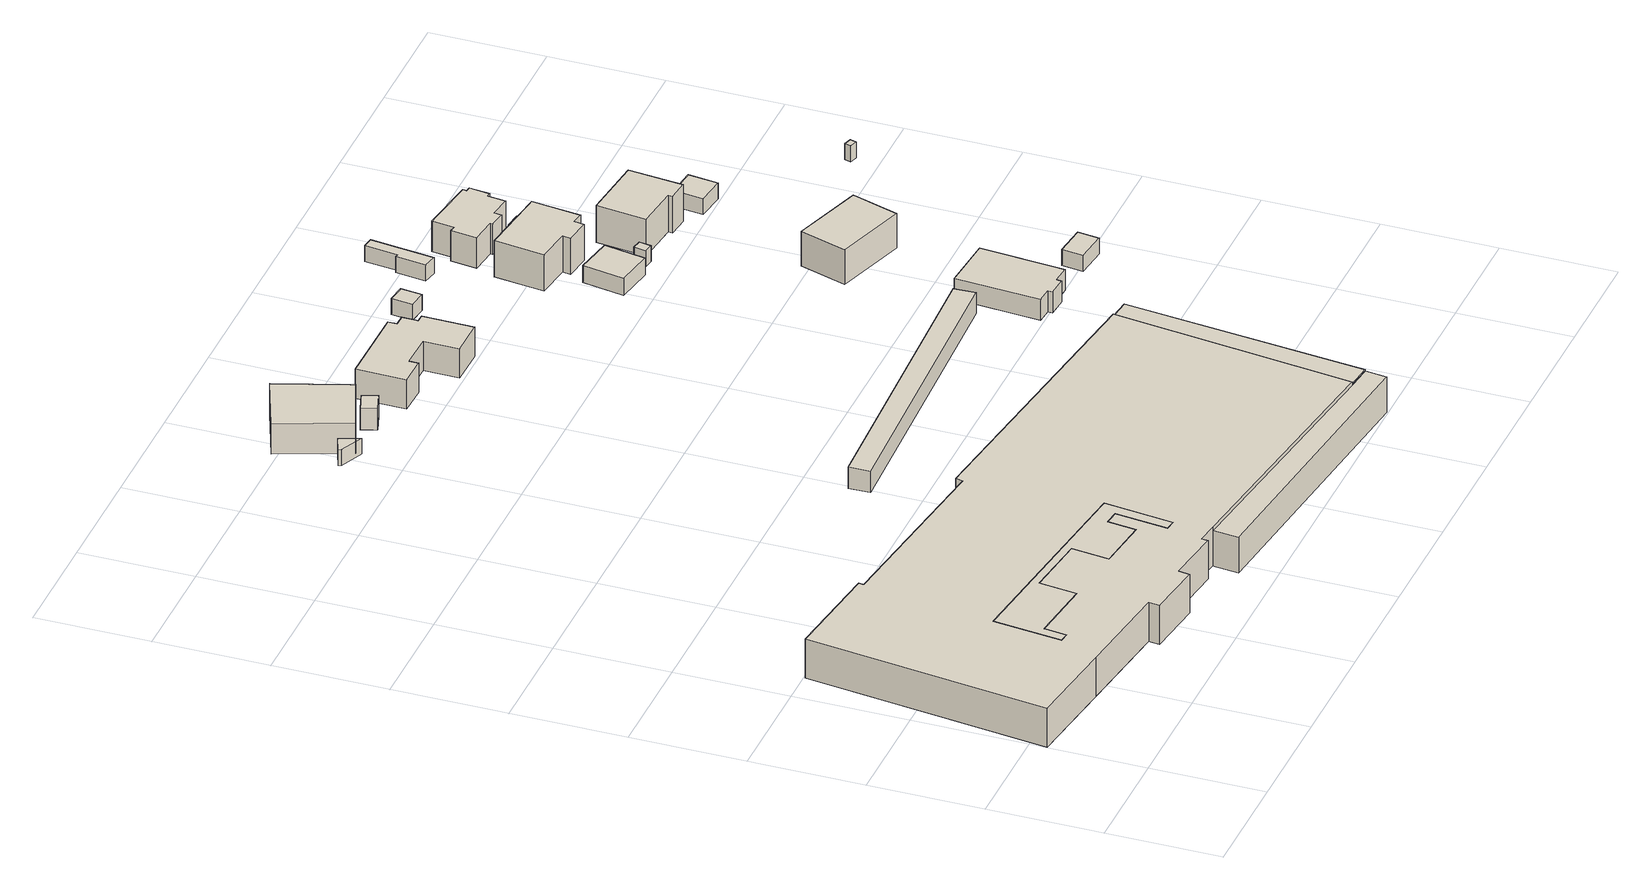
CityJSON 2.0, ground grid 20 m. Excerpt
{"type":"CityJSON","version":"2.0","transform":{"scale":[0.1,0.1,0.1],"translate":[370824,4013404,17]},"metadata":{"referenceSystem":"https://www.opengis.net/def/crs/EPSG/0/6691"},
"CityObjects":{
"building1":{"type":"Building","attributes":{"枝番":1,"利根川水系渡良瀬川洪水浸水想定区域（計画規模）.規模":"L1","利根川水系渡良瀬川洪水浸水想定区域（計画規模）.浸水ランク":"1","利根川水系渡良瀬川洪水浸水想定区域（計画規模）.浸水深":0.24,"利根川水系渡良瀬川洪水浸水想定区域（想定最大規模）.規模":"L2","利根川水系渡良瀬川洪水浸水想定区域（想定最大規模）.浸水ランク":"2","利根川水系渡良瀬川洪水浸水想定区域（想定最大規模）.浸水深":0.67,"利根川水系渡良瀬川洪水浸水想定区域（想定最大規模）.継続時間":2.9,"利根川水系矢場川洪水浸水想定区域（想定最大規模）.規模":"L2","利根川水系矢場川洪水浸水想定区域（想定最大規模）.浸水ランク":"1","利根川水系矢場川洪水浸水想定区域（想定最大規模）.浸水深":0.06,"利根川水系多々良川洪水浸水想定区域（想定最大規模）.規模":"L2","利根川水系多々良川洪水浸水想定区域（想定最大規模）.浸水ランク":"1","利根川水系多々良川洪水浸水想定区域（想定最大規模）.浸水深":0.07,"利根川水系利根川洪水浸水想定区域（計画規模）.規模":"L1","利根川水系利根川洪水浸水想定区域（計画規模）.浸水ランク":"2","利根川水系利根川洪水浸水想定区域（計画規模）.浸水深":0.7,"利根川水系利根川洪水浸水想定区域（想定最大規模）.規模":"L2","利根川水系利根川洪水浸水想定区域（想定最大規模）.浸水ランク":"2","利根川水系利根川洪水浸水想定区域（想定最大規模）.浸水深":2.93,"measuredHeight":16.6,"BuildingDetails.prefecture":"10","BuildingDetails.city":"10207"},"geometry":[{"type":"Solid","lod":"1","boundaries":[[[[0,1,2,3,4,5,6,7,8,9,10,11,12,13]],[[12,14,15,13]],[[11,16,14,12]],[[10,17,16,11]],[[9,18,17,10]],[[8,19,18,9]],[[7,20,19,8]],[[6,21,20,7]],[[5,22,21,6]],[[4,23,22,5]],[[3,24,23,4]],[[2,25,24,3]],[[1,26,25,2]],[[0,27,26,1]],[[13,15,27,0]],[[14,16,17,18,19,20,21,22,23,24,25,26,27,15]]]]}]},
"building2":{"type":"Building","attributes":{"枝番":1,"利根川水系渡良瀬川洪水浸水想定区域（計画規模）.規模":"L1","利根川水系渡良瀬川洪水浸水想定区域（計画規模）.浸水ランク":"2","利根川水系渡良瀬川洪水浸水想定区域（計画規模）.浸水深":0.5,"利根川水系渡良瀬川洪水浸水想定区域（想定最大規模）.規模":"L2","利根川水系渡良瀬川洪水浸水想定区域（想定最大規模）.浸水ランク":"2","利根川水系渡良瀬川洪水浸水想定区域（想定最大規模）.浸水深":0.89,"利根川水系渡良瀬川洪水浸水想定区域（想定最大規模）.継続時間":3.7,"利根川水系矢場川洪水浸水想定区域（想定最大規模）.規模":"L2","利根川水系矢場川洪水浸水想定区域（想定最大規模）.浸水ランク":"1","利根川水系矢場川洪水浸水想定区域（想定最大規模）.浸水深":0.21,"利根川水系多々良川洪水浸水想定区域（想定最大規模）.規模":"L2","利根川水系多々良川洪水浸水想定区域（想定最大規模）.浸水ランク":"1","利根川水系多々良川洪水浸水想定区域（想定最大規模）.浸水深":0.15,"利根川水系利根川洪水浸水想定区域（計画規模）.規模":"L1","利根川水系利根川洪水浸水想定区域（計画規模）.浸水ランク":"2","利根川水系利根川洪水浸水想定区域（計画規模）.浸水深":0.901,"利根川水系利根川洪水浸水想定区域（想定最大規模）.規模":"L2","利根川水系利根川洪水浸水想定区域（想定最大規模）.浸水ランク":"3","利根川水系利根川洪水浸水想定区域（想定最大規模）.浸水深":3.13,"usage":"431","measuredHeight":9.1,"BuildingDetails.prefecture":"10","BuildingDetails.city":"10207","BuildingDetails.surveyYear":2016},"geometry":[{"type":"Solid","lod":"1","boundaries":[[[[28,29,30,31,32,33,34,35,36,37,38,39,40,41,42,43],[44,45,46,47,48,49,50,51,52,53,54,55,56,57]],[[42,58,59,43]],[[41,60,58,42]],[[40,61,60,41]],[[39,62,61,40]],[[38,63,62,39]],[[37,64,63,38]],[[36,65,64,37]],[[35,66,65,36]],[[34,67,66,35]],[[33,68,67,34]],[[32,69,68,33]],[[31,70,69,32]],[[30,71,70,31]],[[29,72,71,30]],[[28,73,72,29]],[[43,59,73,28]],[[56,27,15,57]],[[55,26,27,56]],[[54,25,26,55]],[[53,24,25,54]],[[52,23,24,53]],[[51,22,23,52]],[[50,21,22,51]],[[49,20,21,50]],[[48,19,20,49]],[[47,18,19,48]],[[46,17,18,47]],[[45,16,17,46]],[[44,14,16,45]],[[57,15,14,44]],[[58,60,61,62,63,64,65,66,67,68,69,70,71,72,73,59],[27,26,25,24,23,22,21,20,19,18,17,16,14,15]]]]}]},
"building3":{"type":"Building","attributes":{"枝番":1,"利根川水系渡良瀬川洪水浸水想定区域（計画規模）.規模":"L1","利根川水系渡良瀬川洪水浸水想定区域（計画規模）.浸水ランク":"2","利根川水系渡良瀬川洪水浸水想定区域（計画規模）.浸水深":0.8,"利根川水系渡良瀬川洪水浸水想定区域（計画規模）.継続時間":6.3,"利根川水系渡良瀬川洪水浸水想定区域（想定最大規模）.規模":"L2","利根川水系渡良瀬川洪水浸水想定区域（想定最大規模）.浸水ランク":"2","利根川水系渡良瀬川洪水浸水想定区域（想定最大規模）.浸水深":1.14,"利根川水系渡良瀬川洪水浸水想定区域（想定最大規模）.継続時間":19,"利根川水系矢場川洪水浸水想定区域（想定最大規模）.規模":"L2","利根川水系矢場川洪水浸水想定区域（想定最大規模）.浸水ランク":"1","利根川水系矢場川洪水浸水想定区域（想定最大規模）.浸水深":0.36,"利根川水系多々良川洪水浸水想定区域（想定最大規模）.規模":"L2","利根川水系多々良川洪水浸水想定区域（想定最大規模）.浸水ランク":"1","利根川水系多々良川洪水浸水想定区域（想定最大規模）.浸水深":0.22,"利根川水系利根川洪水浸水想定区域（計画規模）.規模":"L1","利根川水系利根川洪水浸水想定区域（計画規模）.浸水ランク":"1","利根川水系利根川洪水浸水想定区域（計画規模）.浸水深":0.302,"利根川水系利根川洪水浸水想定区域（想定最大規模）.規模":"L2","利根川水系利根川洪水浸水想定区域（想定最大規模）.浸水ランク":"2","利根川水系利根川洪水浸水想定区域（想定最大規模）.浸水深":2.53,"measuredHeight":4.5,"BuildingDetails.prefecture":"10","BuildingDetails.city":"10207"},"geometry":[{"type":"Solid","lod":"1","boundaries":[[[[74,75,76,77]],[[76,78,79,77]],[[75,80,78,76]],[[74,81,80,75]],[[77,79,81,74]],[[78,80,81,79]]]]}]},
"building4":{"type":"Building","attributes":{"枝番":1,"利根川水系渡良瀬川洪水浸水想定区域（計画規模）.規模":"L1","利根川水系渡良瀬川洪水浸水想定区域（計画規模）.浸水ランク":"1","利根川水系渡良瀬川洪水浸水想定区域（計画規模）.浸水深":0.25,"利根川水系渡良瀬川洪水浸水想定区域（想定最大規模）.規模":"L2","利根川水系渡良瀬川洪水浸水想定区域（想定最大規模）.浸水ランク":"2","利根川水系渡良瀬川洪水浸水想定区域（想定最大規模）.浸水深":0.86,"利根川水系渡良瀬川洪水浸水想定区域（想定最大規模）.継続時間":5.2,"利根川水系矢場川洪水浸水想定区域（想定最大規模）.規模":"L2","利根川水系矢場川洪水浸水想定区域（想定最大規模）.浸水ランク":"1","利根川水系矢場川洪水浸水想定区域（想定最大規模）.浸水深":0.01,"利根川水系多々良川洪水浸水想定区域（想定最大規模）.規模":"L2","利根川水系多々良川洪水浸水想定区域（想定最大規模）.浸水ランク":"1","利根川水系多々良川洪水浸水想定区域（想定最大規模）.浸水深":0.08,"利根川水系利根川洪水浸水想定区域（計画規模）.規模":"L1","利根川水系利根川洪水浸水想定区域（計画規模）.浸水ランク":"2","利根川水系利根川洪水浸水想定区域（計画規模）.浸水深":0.901,"利根川水系利根川洪水浸水想定区域（想定最大規模）.規模":"L2","利根川水系利根川洪水浸水想定区域（想定最大規模）.浸水ランク":"3","利根川水系利根川洪水浸水想定区域（想定最大規模）.浸水深":3.13,"usage":"431","measuredHeight":7,"BuildingDetails.prefecture":"10","BuildingDetails.city":"10207","BuildingDetails.surveyYear":2016},"geometry":[{"type":"Solid","lod":"1","boundaries":[[[[82,83,84,28,43]],[[28,85,86,43]],[[84,87,85,28]],[[83,88,87,84]],[[82,89,88,83]],[[43,86,89,82]],[[85,87,88,89,86]]]]}]},
"building5":{"type":"Building","attributes":{"枝番":1,"利根川水系渡良瀬川洪水浸水想定区域（計画規模）.規模":"L1","利根川水系渡良瀬川洪水浸水想定区域（計画規模）.浸水ランク":"2","利根川水系渡良瀬川洪水浸水想定区域（計画規模）.浸水深":0.72,"利根川水系渡良瀬川洪水浸水想定区域（計画規模）.継続時間":5.7,"利根川水系渡良瀬川洪水浸水想定区域（想定最大規模）.規模":"L2","利根川水系渡良瀬川洪水浸水想定区域（想定最大規模）.浸水ランク":"2","利根川水系渡良瀬川洪水浸水想定区域（想定最大規模）.浸水深":1.11,"利根川水系渡良瀬川洪水浸水想定区域（想定最大規模）.継続時間":17.5,"利根川水系矢場川洪水浸水想定区域（想定最大規模）.規模":"L2","利根川水系矢場川洪水浸水想定区域（想定最大規模）.浸水ランク":"1","利根川水系矢場川洪水浸水想定区域（想定最大規模）.浸水深":0.28,"利根川水系多々良川洪水浸水想定区域（想定最大規模）.規模":"L2","利根川水系多々良川洪水浸水想定区域（想定最大規模）.浸水ランク":"1","利根川水系多々良川洪水浸水想定区域（想定最大規模）.浸水深":0.09,"利根川水系利根川洪水浸水想定区域（計画規模）.規模":"L1","利根川水系利根川洪水浸水想定区域（計画規模）.浸水ランク":"1","利根川水系利根川洪水浸水想定区域（計画規模）.浸水深":0.101,"利根川水系利根川洪水浸水想定区域（想定最大規模）.規模":"L2","利根川水系利根川洪水浸水想定区域（想定最大規模）.浸水ランク":"2","利根川水系利根川洪水浸水想定区域（想定最大規模）.浸水深":2.43,"usage":"454","measuredHeight":7,"BuildingDetails.prefecture":"10","BuildingDetails.city":"10207","BuildingDetails.surveyYear":2016},"geometry":[{"type":"Solid","lod":"1","boundaries":[[[[90,91,92,93]],[[92,94,95,93]],[[91,96,94,92]],[[90,97,96,91]],[[93,95,97,90]],[[94,96,97,95]]]]}]},
"building6":{"type":"Building","attributes":{"枝番":1,"利根川水系渡良瀬川洪水浸水想定区域（計画規模）.規模":"L1","利根川水系渡良瀬川洪水浸水想定区域（計画規模）.浸水ランク":"2","利根川水系渡良瀬川洪水浸水想定区域（計画規模）.浸水深":0.74,"利根川水系渡良瀬川洪水浸水想定区域（計画規模）.継続時間":6.3,"利根川水系渡良瀬川洪水浸水想定区域（想定最大規模）.規模":"L2","利根川水系渡良瀬川洪水浸水想定区域（想定最大規模）.浸水ランク":"2","利根川水系渡良瀬川洪水浸水想定区域（想定最大規模）.浸水深":1.18,"利根川水系渡良瀬川洪水浸水想定区域（想定最大規模）.継続時間":19,"利根川水系矢場川洪水浸水想定区域（想定最大規模）.規模":"L2","利根川水系矢場川洪水浸水想定区域（想定最大規模）.浸水ランク":"1","利根川水系矢場川洪水浸水想定区域（想定最大規模）.浸水深":0.31,"利根川水系多々良川洪水浸水想定区域（想定最大規模）.規模":"L2","利根川水系多々良川洪水浸水想定区域（想定最大規模）.浸水ランク":"1","利根川水系多々良川洪水浸水想定区域（想定最大規模）.浸水深":0.19,"利根川水系利根川洪水浸水想定区域（計画規模）.規模":"L1","利根川水系利根川洪水浸水想定区域（計画規模）.浸水ランク":"1","利根川水系利根川洪水浸水想定区域（計画規模）.浸水深":0.202,"利根川水系利根川洪水浸水想定区域（想定最大規模）.規模":"L2","利根川水系利根川洪水浸水想定区域（想定最大規模）.浸水ランク":"2","利根川水系利根川洪水浸水想定区域（想定最大規模）.浸水深":2.43,"measuredHeight":4.2,"BuildingDetails.prefecture":"10","BuildingDetails.city":"10207"},"geometry":[{"type":"Solid","lod":"1","boundaries":[[[[98,99,100,101]],[[100,102,103,101]],[[99,104,102,100]],[[98,105,104,99]],[[101,103,105,98]],[[102,104,105,103]]]]}]},
"building7":{"type":"Building","attributes":{"枝番":1,"利根川水系渡良瀬川洪水浸水想定区域（計画規模）.規模":"L1","利根川水系渡良瀬川洪水浸水想定区域（計画規模）.浸水ランク":"1","利根川水系渡良瀬川洪水浸水想定区域（計画規模）.浸水深":0.34,"利根川水系渡良瀬川洪水浸水想定区域（計画規模）.継続時間":5.3,"利根川水系渡良瀬川洪水浸水想定区域（想定最大規模）.規模":"L2","利根川水系渡良瀬川洪水浸水想定区域（想定最大規模）.浸水ランク":"2","利根川水系渡良瀬川洪水浸水想定区域（想定最大規模）.浸水深":0.68,"利根川水系渡良瀬川洪水浸水想定区域（想定最大規模）.継続時間":15.8,"利根川水系矢場川洪水浸水想定区域（想定最大規模）.規模":"L2","利根川水系矢場川洪水浸水想定区域（想定最大規模）.浸水ランク":"1","利根川水系矢場川洪水浸水想定区域（想定最大規模）.浸水深":0.01,"利根川水系多々良川洪水浸水想定区域（想定最大規模）.規模":"L2","利根川水系多々良川洪水浸水想定区域（想定最大規模）.浸水ランク":"1","利根川水系多々良川洪水浸水想定区域（想定最大規模）.浸水深":0.13,"利根川水系利根川洪水浸水想定区域（計画規模）.規模":"L1","利根川水系利根川洪水浸水想定区域（計画規模）.浸水ランク":"2","利根川水系利根川洪水浸水想定区域（計画規模）.浸水深":0.601,"利根川水系利根川洪水浸水想定区域（想定最大規模）.規模":"L2","利根川水系利根川洪水浸水想定区域（想定最大規模）.浸水ランク":"2","利根川水系利根川洪水浸水想定区域（想定最大規模）.浸水深":2.83,"usage":"431","measuredHeight":4.7,"BuildingDetails.prefecture":"10","BuildingDetails.city":"10207","BuildingDetails.surveyYear":2016},"geometry":[{"type":"Solid","lod":"1","boundaries":[[[[106,107,108,109]],[[108,110,111,109]],[[107,112,110,108]],[[106,113,112,107]],[[109,111,113,106]],[[110,112,113,111]]]]}]},
"building8":{"type":"Building","attributes":{"枝番":1,"利根川水系渡良瀬川洪水浸水想定区域（計画規模）.規模":"L1","利根川水系渡良瀬川洪水浸水想定区域（計画規模）.浸水ランク":"2","利根川水系渡良瀬川洪水浸水想定区域（計画規模）.浸水深":0.64,"利根川水系渡良瀬川洪水浸水想定区域（計画規模）.継続時間":1.3,"利根川水系渡良瀬川洪水浸水想定区域（想定最大規模）.規模":"L2","利根川水系渡良瀬川洪水浸水想定区域（想定最大規模）.浸水ランク":"2","利根川水系渡良瀬川洪水浸水想定区域（想定最大規模）.浸水深":1.12,"利根川水系渡良瀬川洪水浸水想定区域（想定最大規模）.継続時間":5.6,"利根川水系矢場川洪水浸水想定区域（想定最大規模）.規模":"L2","利根川水系矢場川洪水浸水想定区域（想定最大規模）.浸水ランク":"1","利根川水系矢場川洪水浸水想定区域（想定最大規模）.浸水深":0.23,"利根川水系多々良川洪水浸水想定区域（想定最大規模）.規模":"L2","利根川水系多々良川洪水浸水想定区域（想定最大規模）.浸水ランク":"1","利根川水系多々良川洪水浸水想定区域（想定最大規模）.浸水深":0.13,"利根川水系利根川洪水浸水想定区域（計画規模）.規模":"L1","利根川水系利根川洪水浸水想定区域（計画規模）.浸水ランク":"1","利根川水系利根川洪水浸水想定区域（計画規模）.浸水深":0.101,"利根川水系利根川洪水浸水想定区域（想定最大規模）.規模":"L2","利根川水系利根川洪水浸水想定区域（想定最大規模）.浸水ランク":"2","利根川水系利根川洪水浸水想定区域（想定最大規模）.浸水深":2.33,"usage":"413","measuredHeight":7.8,"BuildingDetails.prefecture":"10","BuildingDetails.city":"10207","BuildingDetails.surveyYear":2016},"geometry":[{"type":"Solid","lod":"1","boundaries":[[[[114,115,116,117,118,119,120,121,122,123,124,125]],[[124,126,127,125]],[[123,128,126,124]],[[122,129,128,123]],[[121,130,129,122]],[[120,131,130,121]],[[119,132,131,120]],[[118,133,132,119]],[[117,134,133,118]],[[116,135,134,117]],[[115,136,135,116]],[[114,137,136,115]],[[125,127,137,114]],[[126,128,129,130,131,132,133,134,135,136,137,127]]]]}]},
"building9":{"type":"Building","attributes":{"枝番":1,"利根川水系渡良瀬川洪水浸水想定区域（計画規模）.規模":"L1","利根川水系渡良瀬川洪水浸水想定区域（計画規模）.浸水ランク":"1","利根川水系渡良瀬川洪水浸水想定区域（計画規模）.浸水深":0.22,"利根川水系渡良瀬川洪水浸水想定区域（想定最大規模）.規模":"L2","利根川水系渡良瀬川洪水浸水想定区域（想定最大規模）.浸水ランク":"2","利根川水系渡良瀬川洪水浸水想定区域（想定最大規模）.浸水深":0.76,"利根川水系渡良瀬川洪水浸水想定区域（想定最大規模）.継続時間":4.4,"利根川水系矢場川洪水浸水想定区域（想定最大規模）.規模":"L2","利根川水系矢場川洪水浸水想定区域（想定最大規模）.浸水ランク":"1","利根川水系矢場川洪水浸水想定区域（想定最大規模）.浸水深":0.02,"利根川水系多々良川洪水浸水想定区域（想定最大規模）.規模":"L2","利根川水系多々良川洪水浸水想定区域（想定最大規模）.浸水ランク":"1","利根川水系多々良川洪水浸水想定区域（想定最大規模）.浸水深":0.04,"利根川水系利根川洪水浸水想定区域（計画規模）.規模":"L1","利根川水系利根川洪水浸水想定区域（計画規模）.浸水ランク":"2","利根川水系利根川洪水浸水想定区域（計画規模）.浸水深":0.8,"利根川水系利根川洪水浸水想定区域（想定最大規模）.規模":"L2","利根川水系利根川洪水浸水想定区域（想定最大規模）.浸水ランク":"3","利根川水系利根川洪水浸水想定区域（想定最大規模）.浸水深":3.03,"measuredHeight":7.3,"BuildingDetails.prefecture":"10","BuildingDetails.city":"10207"},"geometry":[{"type":"Solid","lod":"1","boundaries":[[[[42,138,82,43]],[[82,139,140,43]],[[138,141,139,82]],[[42,142,141,138]],[[43,140,142,42]],[[139,141,142,140]]]]}]},
"building10":{"type":"Building","attributes":{"枝番":1,"利根川水系渡良瀬川洪水浸水想定区域（計画規模）.規模":"L1","利根川水系渡良瀬川洪水浸水想定区域（計画規模）.浸水ランク":"1","利根川水系渡良瀬川洪水浸水想定区域（計画規模）.浸水深":0.1,"利根川水系渡良瀬川洪水浸水想定区域（計画規模）.継続時間":1.3,"利根川水系渡良瀬川洪水浸水想定区域（想定最大規模）.規模":"L2","利根川水系渡良瀬川洪水浸水想定区域（想定最大規模）.浸水ランク":"1","利根川水系渡良瀬川洪水浸水想定区域（想定最大規模）.浸水深":0.16,"利根川水系渡良瀬川洪水浸水想定区域（想定最大規模）.継続時間":5.6,"利根川水系矢場川洪水浸水想定区域（想定最大規模）.規模":"L2","利根川水系矢場川洪水浸水想定区域（想定最大規模）.浸水ランク":"1","利根川水系矢場川洪水浸水想定区域（想定最大規模）.浸水深":0.44,"利根川水系多々良川洪水浸水想定区域（想定最大規模）.規模":"L2","利根川水系多々良川洪水浸水想定区域（想定最大規模）.浸水ランク":"1","利根川水系多々良川洪水浸水想定区域（想定最大規模）.浸水深":0.34,"利根川水系利根川洪水浸水想定区域（計画規模）.規模":"L1","利根川水系利根川洪水浸水想定区域（計画規模）.浸水ランク":"1","利根川水系利根川洪水浸水想定区域（計画規模）.浸水深":0.402,"利根川水系利根川洪水浸水想定区域（想定最大規模）.規模":"L2","利根川水系利根川洪水浸水想定区域（想定最大規模）.浸水ランク":"2","利根川水系利根川洪水浸水想定区域（想定最大規模）.浸水深":2.03,"usage":"411","measuredHeight":3.4,"BuildingDetails.prefecture":"10","BuildingDetails.city":"10207","BuildingDetails.surveyYear":2016},"geometry":[{"type":"Solid","lod":"1","boundaries":[[[[143,144,145,146]],[[145,147,148,146]],[[144,149,147,145]],[[143,150,149,144]],[[146,148,150,143]],[[147,149,150,148]]]]}]},
"building11":{"type":"Building","attributes":{"枝番":1,"利根川水系渡良瀬川洪水浸水想定区域（計画規模）.規模":"L1","利根川水系渡良瀬川洪水浸水想定区域（計画規模）.浸水ランク":"1","利根川水系渡良瀬川洪水浸水想定区域（計画規模）.浸水深":0.16,"利根川水系渡良瀬川洪水浸水想定区域（計画規模）.継続時間":3.2,"利根川水系渡良瀬川洪水浸水想定区域（想定最大規模）.規模":"L2","利根川水系渡良瀬川洪水浸水想定区域（想定最大規模）.浸水ランク":"1","利根川水系渡良瀬川洪水浸水想定区域（想定最大規模）.浸水深":0.33,"利根川水系渡良瀬川洪水浸水想定区域（想定最大規模）.継続時間":11.4,"利根川水系矢場川洪水浸水想定区域（想定最大規模）.規模":"L2","利根川水系多々良川洪水浸水想定区域（想定最大規模）.規模":"L2","利根川水系利根川洪水浸水想定区域（想定最大規模）.規模":"L2","利根川水系利根川洪水浸水想定区域（想定最大規模）.浸水ランク":"2","利根川水系利根川洪水浸水想定区域（想定最大規模）.浸水深":2.03,"BuildingDetails.prefecture":"10","BuildingDetails.city":"10207"},"geometry":[{"type":"Solid","lod":"1","boundaries":[[[[151,152,153,154,155,156]],[[155,157,158,156]],[[154,159,157,155]],[[153,160,159,154]],[[152,161,160,153]],[[151,162,161,152]],[[156,158,162,151]],[[157,159,160,161,162,158]]]]}]},
"building12":{"type":"Building","attributes":{"枝番":1,"利根川水系渡良瀬川洪水浸水想定区域（計画規模）.規模":"L1","利根川水系渡良瀬川洪水浸水想定区域（計画規模）.浸水ランク":"1","利根川水系渡良瀬川洪水浸水想定区域（計画規模）.浸水深":0.14,"利根川水系渡良瀬川洪水浸水想定区域（想定最大規模）.規模":"L2","利根川水系渡良瀬川洪水浸水想定区域（想定最大規模）.浸水ランク":"2","利根川水系渡良瀬川洪水浸水想定区域（想定最大規模）.浸水深":0.67,"利根川水系渡良瀬川洪水浸水想定区域（想定最大規模）.継続時間":6.3,"利根川水系矢場川洪水浸水想定区域（想定最大規模）.規模":"L2","利根川水系矢場川洪水浸水想定区域（想定最大規模）.浸水ランク":"1","利根川水系矢場川洪水浸水想定区域（想定最大規模）.浸水深":0.13,"利根川水系多々良川洪水浸水想定区域（想定最大規模）.規模":"L2","利根川水系多々良川洪水浸水想定区域（想定最大規模）.浸水ランク":"1","利根川水系多々良川洪水浸水想定区域（想定最大規模）.浸水深":0.08,"利根川水系利根川洪水浸水想定区域（計画規模）.規模":"L1","利根川水系利根川洪水浸水想定区域（計画規模）.浸水ランク":"2","利根川水系利根川洪水浸水想定区域（計画規模）.浸水深":0.7,"利根川水系利根川洪水浸水想定区域（想定最大規模）.規模":"L2","利根川水系利根川洪水浸水想定区域（想定最大規模）.浸水ランク":"2","利根川水系利根川洪水浸水想定区域（想定最大規模）.浸水深":2.93,"usage":"431","measuredHeight":4.5,"BuildingDetails.prefecture":"10","BuildingDetails.city":"10207","BuildingDetails.surveyYear":2016},"geometry":[{"type":"Solid","lod":"1","boundaries":[[[[163,164,165,166,167,168,169,170]],[[169,171,172,170]],[[168,173,171,169]],[[167,174,173,168]],[[166,175,174,167]],[[165,176,175,166]],[[164,177,176,165]],[[163,178,177,164]],[[170,172,178,163]],[[171,173,174,175,176,177,178,172]]]]}]},
"building13":{"type":"Building","attributes":{"枝番":1,"利根川水系渡良瀬川洪水浸水想定区域（計画規模）.規模":"L1","利根川水系渡良瀬川洪水浸水想定区域（計画規模）.浸水ランク":"1","利根川水系渡良瀬川洪水浸水想定区域（計画規模）.浸水深":0.04,"利根川水系渡良瀬川洪水浸水想定区域（想定最大規模）.規模":"L2","利根川水系渡良瀬川洪水浸水想定区域（想定最大規模）.浸水ランク":"1","利根川水系渡良瀬川洪水浸水想定区域（想定最大規模）.浸水深":0.19,"利根川水系渡良瀬川洪水浸水想定区域（想定最大規模）.継続時間":2,"利根川水系矢場川洪水浸水想定区域（想定最大規模）.規模":"L2","利根川水系矢場川洪水浸水想定区域（想定最大規模）.浸水ランク":"1","利根川水系矢場川洪水浸水想定区域（想定最大規模）.浸水深":0.02,"利根川水系多々良川洪水浸水想定区域（想定最大規模）.規模":"L2","利根川水系利根川洪水浸水想定区域（計画規模）.規模":"L1","利根川水系利根川洪水浸水想定区域（計画規模）.浸水ランク":"1","利根川水系利根川洪水浸水想定区域（計画規模）.浸水深":0.001,"利根川水系利根川洪水浸水想定区域（想定最大規模）.規模":"L2","利根川水系利根川洪水浸水想定区域（想定最大規模）.浸水ランク":"2","利根川水系利根川洪水浸水想定区域（想定最大規模）.浸水深":2.23,"usage":"411","measuredHeight":3.7,"BuildingDetails.prefecture":"10","BuildingDetails.city":"10207","BuildingDetails.surveyYear":2016},"geometry":[{"type":"Solid","lod":"1","boundaries":[[[[179,180,181,182]],[[181,183,184,182]],[[180,185,183,181]],[[179,186,185,180]],[[182,184,186,179]],[[183,185,186,184]]]]}]},
"building14":{"type":"Building","attributes":{"枝番":1,"利根川水系渡良瀬川洪水浸水想定区域（計画規模）.規模":"L1","利根川水系渡良瀬川洪水浸水想定区域（計画規模）.浸水ランク":"1","利根川水系渡良瀬川洪水浸水想定区域（計画規模）.浸水深":0.14,"利根川水系渡良瀬川洪水浸水想定区域（想定最大規模）.規模":"L2","利根川水系渡良瀬川洪水浸水想定区域（想定最大規模）.浸水ランク":"1","利根川水系渡良瀬川洪水浸水想定区域（想定最大規模）.浸水深":0.32,"利根川水系矢場川洪水浸水想定区域（想定最大規模）.規模":"L2","利根川水系矢場川洪水浸水想定区域（想定最大規模）.浸水ランク":"1","利根川水系矢場川洪水浸水想定区域（想定最大規模）.浸水深":0.02,"利根川水系多々良川洪水浸水想定区域（想定最大規模）.規模":"L2","利根川水系多々良川洪水浸水想定区域（想定最大規模）.浸水ランク":"1","利根川水系多々良川洪水浸水想定区域（想定最大規模）.浸水深":0.02,"利根川水系利根川洪水浸水想定区域（計画規模）.規模":"L1","利根川水系利根川洪水浸水想定区域（計画規模）.浸水ランク":"1","利根川水系利根川洪水浸水想定区域（計画規模）.浸水深":0.003,"利根川水系利根川洪水浸水想定区域（想定最大規模）.規模":"L2","利根川水系利根川洪水浸水想定区域（想定最大規模）.浸水ランク":"2","利根川水系利根川洪水浸水想定区域（想定最大規模）.浸水深":2.23,"usage":"411","measuredHeight":7.7,"BuildingDetails.prefecture":"10","BuildingDetails.city":"10207","BuildingDetails.surveyYear":2016},"geometry":[{"type":"Solid","lod":"1","boundaries":[[[[187,188,189,190,191,192,193,194]],[[193,195,196,194]],[[192,197,195,193]],[[191,198,197,192]],[[190,199,198,191]],[[189,200,199,190]],[[188,201,200,189]],[[187,202,201,188]],[[194,196,202,187]],[[195,197,198,199,200,201,202,196]]]]}]},
"building15":{"type":"Building","attributes":{"枝番":1,"利根川水系渡良瀬川洪水浸水想定区域（計画規模）.規模":"L1","利根川水系渡良瀬川洪水浸水想定区域（計画規模）.浸水ランク":"1","利根川水系渡良瀬川洪水浸水想定区域（計画規模）.浸水深":0.23,"利根川水系渡良瀬川洪水浸水想定区域（想定最大規模）.規模":"L2","利根川水系渡良瀬川洪水浸水想定区域（想定最大規模）.浸水ランク":"2","利根川水系渡良瀬川洪水浸水想定区域（想定最大規模）.浸水深":0.51,"利根川水系渡良瀬川洪水浸水想定区域（想定最大規模）.継続時間":2,"利根川水系矢場川洪水浸水想定区域（想定最大規模）.規模":"L2","利根川水系矢場川洪水浸水想定区域（想定最大規模）.浸水ランク":"1","利根川水系矢場川洪水浸水想定区域（想定最大規模）.浸水深":0.02,"利根川水系多々良川洪水浸水想定区域（想定最大規模）.規模":"L2","利根川水系利根川洪水浸水想定区域（計画規模）.規模":"L1","利根川水系利根川洪水浸水想定区域（計画規模）.浸水ランク":"1","利根川水系利根川洪水浸水想定区域（計画規模）.浸水深":0.401,"利根川水系利根川洪水浸水想定区域（想定最大規模）.規模":"L2","利根川水系利根川洪水浸水想定区域（想定最大規模）.浸水ランク":"2","利根川水系利根川洪水浸水想定区域（想定最大規模）.浸水深":2.63,"BuildingDetails.prefecture":"10","BuildingDetails.city":"10207"},"geometry":[{"type":"Solid","lod":"1","boundaries":[[[[203,204,205,206]],[[205,207,208,206]],[[204,209,207,205]],[[203,210,209,204]],[[206,208,210,203]],[[207,209,210,208]]]]}]},
"building16":{"type":"Building","attributes":{"枝番":1,"利根川水系渡良瀬川洪水浸水想定区域（計画規模）.規模":"L1","利根川水系渡良瀬川洪水浸水想定区域（計画規模）.浸水ランク":"1","利根川水系渡良瀬川洪水浸水想定区域（計画規模）.浸水深":0.19,"利根川水系渡良瀬川洪水浸水想定区域（想定最大規模）.規模":"L2","利根川水系渡良瀬川洪水浸水想定区域（想定最大規模）.浸水ランク":"1","利根川水系渡良瀬川洪水浸水想定区域（想定最大規模）.浸水深":0.36,"利根川水系矢場川洪水浸水想定区域（想定最大規模）.規模":"L2","利根川水系矢場川洪水浸水想定区域（想定最大規模）.浸水ランク":"1","利根川水系矢場川洪水浸水想定区域（想定最大規模）.浸水深":0.06,"利根川水系多々良川洪水浸水想定区域（想定最大規模）.規模":"L2","利根川水系多々良川洪水浸水想定区域（想定最大規模）.浸水ランク":"1","利根川水系多々良川洪水浸水想定区域（想定最大規模）.浸水深":0.02,"利根川水系利根川洪水浸水想定区域（計画規模）.規模":"L1","利根川水系利根川洪水浸水想定区域（計画規模）.浸水ランク":"1","利根川水系利根川洪水浸水想定区域（計画規模）.浸水深":0.003,"利根川水系利根川洪水浸水想定区域（想定最大規模）.規模":"L2","利根川水系利根川洪水浸水想定区域（想定最大規模）.浸水ランク":"2","利根川水系利根川洪水浸水想定区域（想定最大規模）.浸水深":2.13,"usage":"411","measuredHeight":6.8,"BuildingDetails.prefecture":"10","BuildingDetails.city":"10207","BuildingDetails.surveyYear":2016},"geometry":[{"type":"Solid","lod":"1","boundaries":[[[[211,212,213,214,215,216,217,218,219,220,221,222,223,224]],[[223,225,226,224]],[[222,227,225,223]],[[221,228,227,222]],[[220,229,228,221]],[[219,230,229,220]],[[218,231,230,219]],[[217,232,231,218]],[[216,233,232,217]],[[215,234,233,216]],[[214,235,234,215]],[[213,236,235,214]],[[212,237,236,213]],[[211,238,237,212]],[[224,226,238,211]],[[225,227,228,229,230,231,232,233,234,235,236,237,238,226]]]]}]},
"building17":{"type":"Building","attributes":{"枝番":1,"利根川水系渡良瀬川洪水浸水想定区域（計画規模）.規模":"L1","利根川水系渡良瀬川洪水浸水想定区域（計画規模）.浸水ランク":"1","利根川水系渡良瀬川洪水浸水想定区域（計画規模）.浸水深":0.12,"利根川水系渡良瀬川洪水浸水想定区域（想定最大規模）.規模":"L2","利根川水系渡良瀬川洪水浸水想定区域（想定最大規模）.浸水ランク":"1","利根川水系渡良瀬川洪水浸水想定区域（想定最大規模）.浸水深":0.41,"利根川水系渡良瀬川洪水浸水想定区域（想定最大規模）.継続時間":4.4,"利根川水系矢場川洪水浸水想定区域（想定最大規模）.規模":"L2","利根川水系矢場川洪水浸水想定区域（想定最大規模）.浸水ランク":"1","利根川水系矢場川洪水浸水想定区域（想定最大規模）.浸水深":0.03,"利根川水系多々良川洪水浸水想定区域（想定最大規模）.規模":"L2","利根川水系多々良川洪水浸水想定区域（想定最大規模）.浸水ランク":"1","利根川水系多々良川洪水浸水想定区域（想定最大規模）.浸水深":0.02,"利根川水系利根川洪水浸水想定区域（計画規模）.規模":"L1","利根川水系利根川洪水浸水想定区域（計画規模）.浸水ランク":"1","利根川水系利根川洪水浸水想定区域（計画規模）.浸水深":0.401,"利根川水系利根川洪水浸水想定区域（想定最大規模）.規模":"L2","利根川水系利根川洪水浸水想定区域（想定最大規模）.浸水ランク":"2","利根川水系利根川洪水浸水想定区域（想定最大規模）.浸水深":2.63,"usage":"411","measuredHeight":7.5,"BuildingDetails.prefecture":"10","BuildingDetails.city":"10207","BuildingDetails.surveyYear":2016},"geometry":[{"type":"Solid","lod":"1","boundaries":[[[[239,240,241,242]],[[241,243,244,242]],[[240,245,243,241]],[[239,246,245,240]],[[242,244,246,239]],[[243,245,246,244]]]]}]},
"building18":{"type":"Building","attributes":{"枝番":1,"利根川水系渡良瀬川洪水浸水想定区域（計画規模）.規模":"L1","利根川水系渡良瀬川洪水浸水想定区域（計画規模）.浸水ランク":"1","利根川水系渡良瀬川洪水浸水想定区域（計画規模）.浸水深":0.05,"利根川水系渡良瀬川洪水浸水想定区域（想定最大規模）.規模":"L2","利根川水系渡良瀬川洪水浸水想定区域（想定最大規模）.浸水ランク":"1","利根川水系渡良瀬川洪水浸水想定区域（想定最大規模）.浸水深":0.25,"利根川水系矢場川洪水浸水想定区域（想定最大規模）.規模":"L2","利根川水系矢場川洪水浸水想定区域（想定最大規模）.浸水ランク":"1","利根川水系矢場川洪水浸水想定区域（想定最大規模）.浸水深":0.05,"利根川水系多々良川洪水浸水想定区域（想定最大規模）.規模":"L2","利根川水系多々良川洪水浸水想定区域（想定最大規模）.浸水ランク":"1","利根川水系多々良川洪水浸水想定区域（想定最大規模）.浸水深":0.01,"利根川水系利根川洪水浸水想定区域（計画規模）.規模":"L1","利根川水系利根川洪水浸水想定区域（計画規模）.浸水ランク":"1","利根川水系利根川洪水浸水想定区域（計画規模）.浸水深":0.003,"利根川水系利根川洪水浸水想定区域（想定最大規模）.規模":"L2","利根川水系利根川洪水浸水想定区域（想定最大規模）.浸水ランク":"2","利根川水系利根川洪水浸水想定区域（想定最大規模）.浸水深":2.03,"usage":"411","BuildingDetails.prefecture":"10","BuildingDetails.city":"10207","BuildingDetails.surveyYear":2016},"geometry":[{"type":"Solid","lod":"1","boundaries":[[[[247,248,249,250]],[[249,251,252,250]],[[248,253,251,249]],[[247,254,253,248]],[[250,252,254,247]],[[251,253,254,252]]]]}]},
"building19":{"type":"Building","attributes":{"枝番":1,"利根川水系渡良瀬川洪水浸水想定区域（計画規模）.規模":"L1","利根川水系渡良瀬川洪水浸水想定区域（計画規模）.浸水ランク":"2","利根川水系渡良瀬川洪水浸水想定区域（計画規模）.浸水深":0.5,"利根川水系渡良瀬川洪水浸水想定区域（想定最大規模）.規模":"L2","利根川水系渡良瀬川洪水浸水想定区域（想定最大規模）.浸水ランク":"2","利根川水系渡良瀬川洪水浸水想定区域（想定最大規模）.浸水深":1.14,"利根川水系渡良瀬川洪水浸水想定区域（想定最大規模）.継続時間":6.3,"利根川水系矢場川洪水浸水想定区域（想定最大規模）.規模":"L2","利根川水系矢場川洪水浸水想定区域（想定最大規模）.浸水ランク":"1","利根川水系矢場川洪水浸水想定区域（想定最大規模）.浸水深":0.28,"利根川水系多々良川洪水浸水想定区域（想定最大規模）.規模":"L2","利根川水系多々良川洪水浸水想定区域（想定最大規模）.浸水ランク":"1","利根川水系多々良川洪水浸水想定区域（想定最大規模）.浸水深":0.2,"利根川水系利根川洪水浸水想定区域（計画規模）.規模":"L1","利根川水系利根川洪水浸水想定区域（計画規模）.浸水ランク":"2","利根川水系利根川洪水浸水想定区域（計画規模）.浸水深":1.2,"利根川水系利根川洪水浸水想定区域（想定最大規模）.規模":"L2","利根川水系利根川洪水浸水想定区域（想定最大規模）.浸水ランク":"3","利根川水系利根川洪水浸水想定区域（想定最大規模）.浸水深":3.43,"usage":"402","measuredHeight":7.2,"BuildingDetails.prefecture":"10","BuildingDetails.city":"10207","BuildingDetails.surveyYear":2016},"geometry":[{"type":"Solid","lod":"1","boundaries":[[[[255,256,257,258]],[[257,259,260,258]],[[256,261,259,257]],[[255,262,261,256]],[[258,260,262,255]],[[259,261,262,260]]]]}]},
"building20":{"type":"Building","attributes":{"枝番":1,"利根川水系渡良瀬川洪水浸水想定区域（計画規模）.規模":"L1","利根川水系渡良瀬川洪水浸水想定区域（計画規模）.浸水ランク":"1","利根川水系渡良瀬川洪水浸水想定区域（計画規模）.浸水深":0.13,"利根川水系渡良瀬川洪水浸水想定区域（想定最大規模）.規模":"L2","利根川水系渡良瀬川洪水浸水想定区域（想定最大規模）.浸水ランク":"1","利根川水系渡良瀬川洪水浸水想定区域（想定最大規模）.浸水深":0.12,"利根川水系渡良瀬川洪水浸水想定区域（想定最大規模）.継続時間":2,"利根川水系矢場川洪水浸水想定区域（想定最大規模）.規模":"L2","利根川水系矢場川洪水浸水想定区域（想定最大規模）.浸水ランク":"1","利根川水系矢場川洪水浸水想定区域（想定最大規模）.浸水深":0.02,"利根川水系多々良川洪水浸水想定区域（想定最大規模）.規模":"L2","利根川水系利根川洪水浸水想定区域（計画規模）.規模":"L1","利根川水系利根川洪水浸水想定区域（計画規模）.浸水ランク":"1","利根川水系利根川洪水浸水想定区域（計画規模）.浸水深":0.001,"利根川水系利根川洪水浸水想定区域（想定最大規模）.規模":"L2","利根川水系利根川洪水浸水想定区域（想定最大規模）.浸水ランク":"2","利根川水系利根川洪水浸水想定区域（想定最大規模）.浸水深":2.13,"usage":"411","measuredHeight":8,"BuildingDetails.prefecture":"10","BuildingDetails.city":"10207","BuildingDetails.surveyYear":2016},"geometry":[{"type":"Solid","lod":"1","boundaries":[[[[263,264,265,266,267,268]],[[267,269,270,268]],[[266,271,269,267]],[[265,272,271,266]],[[264,273,272,265]],[[263,274,273,264]],[[268,270,274,263]],[[269,271,272,273,274,270]]]]}]},
"building21":{"type":"Building","attributes":{"枝番":1,"利根川水系渡良瀬川洪水浸水想定区域（計画規模）.規模":"L1","利根川水系渡良瀬川洪水浸水想定区域（計画規模）.浸水ランク":"1","利根川水系渡良瀬川洪水浸水想定区域（計画規模）.浸水深":0.12,"利根川水系渡良瀬川洪水浸水想定区域（想定最大規模）.規模":"L2","利根川水系渡良瀬川洪水浸水想定区域（想定最大規模）.浸水ランク":"1","利根川水系渡良瀬川洪水浸水想定区域（想定最大規模）.浸水深":0.33,"利根川水系矢場川洪水浸水想定区域（想定最大規模）.規模":"L2","利根川水系多々良川洪水浸水想定区域（想定最大規模）.規模":"L2","利根川水系利根川洪水浸水想定区域（計画規模）.規模":"L1","利根川水系利根川洪水浸水想定区域（計画規模）.浸水ランク":"1","利根川水系利根川洪水浸水想定区域（計画規模）.浸水深":0.101,"利根川水系利根川洪水浸水想定区域（想定最大規模）.規模":"L2","利根川水系利根川洪水浸水想定区域（想定最大規模）.浸水ランク":"2","利根川水系利根川洪水浸水想定区域（想定最大規模）.浸水深":2.33,"measuredHeight":3.3,"BuildingDetails.prefecture":"10","BuildingDetails.city":"10207"},"geometry":[{"type":"Solid","lod":"1","boundaries":[[[[275,276,277,278]],[[277,279,280,278]],[[276,281,279,277]],[[275,282,281,276]],[[278,280,282,275]],[[279,281,282,280]]]]}]},
"building22":{"type":"Building","attributes":{"枝番":1,"利根川水系渡良瀬川洪水浸水想定区域（計画規模）.規模":"L1","利根川水系渡良瀬川洪水浸水想定区域（計画規模）.浸水ランク":"1","利根川水系渡良瀬川洪水浸水想定区域（計画規模）.浸水深":0.3,"利根川水系渡良瀬川洪水浸水想定区域（想定最大規模）.規模":"L2","利根川水系渡良瀬川洪水浸水想定区域（想定最大規模）.浸水ランク":"2","利根川水系渡良瀬川洪水浸水想定区域（想定最大規模）.浸水深":0.73,"利根川水系渡良瀬川洪水浸水想定区域（想定最大規模）.継続時間":5.2,"利根川水系矢場川洪水浸水想定区域（想定最大規模）.規模":"L2","利根川水系矢場川洪水浸水想定区域（想定最大規模）.浸水ランク":"1","利根川水系矢場川洪水浸水想定区域（想定最大規模）.浸水深":0.03,"利根川水系多々良川洪水浸水想定区域（想定最大規模）.規模":"L2","利根川水系利根川洪水浸水想定区域（計画規模）.規模":"L1","利根川水系利根川洪水浸水想定区域（計画規模）.浸水ランク":"2","利根川水系利根川洪水浸水想定区域（計画規模）.浸水深":0.699,"利根川水系利根川洪水浸水想定区域（想定最大規模）.規模":"L2","利根川水系利根川洪水浸水想定区域（想定最大規模）.浸水ランク":"2","利根川水系利根川洪水浸水想定区域（想定最大規模）.浸水深":2.93,"BuildingDetails.prefecture":"10","BuildingDetails.city":"10207"},"geometry":[{"type":"Solid","lod":"1","boundaries":[[[[283,284,285,286]],[[285,287,288,286]],[[284,289,287,285]],[[283,290,289,284]],[[286,288,290,283]],[[287,289,290,288]]]]}]}
},
"vertices":[
[555,172,14],[566,264,14],[540,267,14],[534,217,14],[440,228,14],[448,294,14],[337,307,14],[329,241,14],[216,254,14],[211,215,14],[194,217,14],[208,337,14],[589,291,14],[574,170,14],[589,291,84],[574,170,84],[208,337,84],[194,217,84],[211,215,84],[216,254,84],[329,241,84],[337,307,84],[448,294,84],[440,228,84],[534,217,84],[540,267,84],[566,264,84],[555,172,84],
[582,106,11],[545,111,11],[544,100,11],[445,113,11],[442,93,11],[341,106,11],[343,126,11],[164,149,11],[1,170,11],[57,597,11],[238,574,11],[237,565,11],[572,522,11],[574,535,11],[1106,466,11],[1052,45,11],[589,291,11],[208,337,11],[194,217,11],[211,215,11],[216,254,11],[329,241,11],[337,307,11],[448,294,11],[440,228,11],[534,217,11],[540,267,11],[566,264,11],[555,172,11],[574,170,11],[1106,466,84],[1052,45,84],[574,535,84],[572,522,84],[237,565,84],[238,574,84],[57,597,84],[1,170,84],[164,149,84],[343,126,84],[341,106,84],[442,93,84],[445,113,84],[544,100,84],[545,111,84],[582,106,84],
[371,1491,17],[369,1496,17],[399,1508,17],[413,1473,17],[399,1508,47],[413,1473,47],[369,1496,47],[371,1491,47],
[1098,40,11],[1093,2,11],[577,61,11],[582,106,78],[1052,45,78],[577,61,78],[1093,2,78],[1098,40,78],
[364,1607,17],[472,1649,17],[516,1521,17],[412,1483,17],[516,1521,74],[412,1483,74],[472,1649,74],[364,1607,74],
[477,1499,18],[513,1511,18],[522,1485,18],[486,1473,18],[522,1485,58],[486,1473,58],[513,1511,58],[477,1499,58],
[594,723,11],[1135,746,11],[1137,708,11],[595,685,11],[1137,708,51],[595,685,51],[1135,746,51],[594,723,51],
[677,1406,14],[677,1467,14],[616,1468,14],[616,1452,14],[564,1453,14],[565,1540,14],[711,1539,14],[711,1523,14],[731,1523,14],[731,1495,14],[745,1495,14],[744,1405,14],[745,1495,69],[744,1405,69],[731,1495,69],[731,1523,69],[711,1523,69],[711,1539,69],[565,1540,69],[564,1453,69],[616,1452,69],[616,1468,69],[677,1467,69],[677,1406,69],
[1145,462,11],[1098,40,80],[1052,45,80],[1145,462,80],[1106,466,80],
[805,1532,16],[809,1569,16],[841,1565,16],[837,1528,16],[841,1565,46],[837,1528,46],[809,1569,46],[805,1532,46],
[908,1548,23],[915,1601,23],[921,1600,23],[928,1658,23],[947,1655,23],[933,1543,23],[947,1655,53],[933,1543,53],[928,1658,53],[921,1600,53],[915,1601,53],[908,1548,53],
[1181,596,11],[1181,604,11],[1154,606,11],[1165,755,11],[1261,748,11],[1249,600,11],[1217,602,11],[1216,593,11],[1217,602,50],[1216,593,50],[1249,600,50],[1261,748,50],[1165,755,50],[1154,606,50],[1181,604,50],[1181,596,50],
[990,1246,14],[1003,1319,14],[1070,1307,14],[1057,1234,14],[1070,1307,46],[1057,1234,46],[1003,1319,46],[990,1246,46],
[1011,1342,19],[1013,1357,19],[951,1365,19],[963,1453,19],[1090,1437,19],[1079,1351,19],[1059,1354,19],[1056,1336,19],[1059,1354,87],[1056,1336,87],[1079,1351,87],[1090,1437,87],[963,1453,87],[951,1365,87],[1013,1357,87],[1011,1342,87],
[1074,1240,18],[1078,1261,18],[1095,1258,18],[1091,1237,18],[1095,1258,48],[1091,1237,48],[1078,1261,48],[1074,1240,48],
[1021,1477,20],[1021,1481,20],[975,1487,20],[981,1533,20],[991,1531,20],[996,1570,20],[1099,1556,20],[1098,1549,20],[1107,1548,20],[1102,1512,20],[1095,1513,20],[1091,1481,20],[1053,1486,20],[1051,1473,20],[1053,1486,77],[1051,1473,77],[1091,1481,77],[1095,1513,77],[1102,1512,77],[1107,1548,77],[1098,1549,77],[1099,1556,77],[996,1570,77],[991,1531,77],[981,1533,77],[975,1487,77],[1021,1481,77],[1021,1477,77],
[1137,929,16],[1164,1012,16],[1291,971,16],[1264,888,16],[1291,971,81],[1264,888,81],[1164,1012,81],[1137,929,81],
[1063,1445,20],[1066,1468,20],[1096,1464,20],[1093,1440,20],[1096,1464,50],[1093,1440,50],[1066,1468,50],[1063,1445,50],
[1311,592,10],[1316,630,10],[1372,624,10],[1367,586,10],[1372,624,40],[1367,586,40],[1316,630,40],[1311,592,40],
[1179,1233,19],[1179,1241,19],[1102,1249,19],[1112,1337,19],[1226,1325,19],[1216,1229,19],[1226,1325,88],[1216,1229,88],[1112,1337,88],[1102,1249,88],[1179,1241,88],[1179,1233,88],
[1245,1206,19],[1251,1258,19],[1302,1252,19],[1296,1200,19],[1302,1252,49],[1296,1200,49],[1251,1258,49],[1245,1206,49],
[1480,1045,11],[1483,1056,11],[1497,1052,11],[1494,1041,11],[1497,1052,41],[1494,1041,41],[1483,1056,41],[1480,1045,41]
]}
